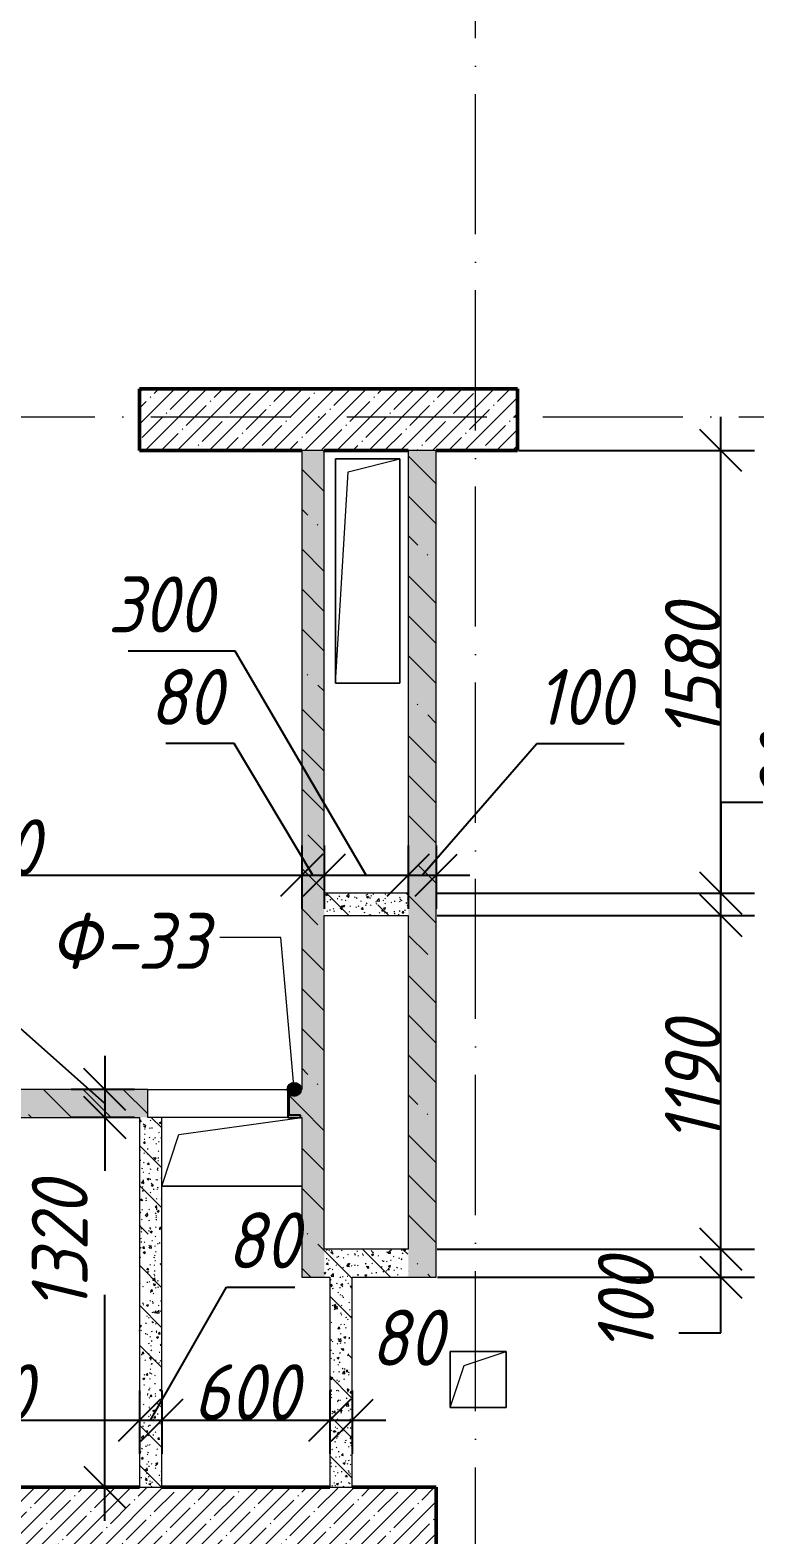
# Model space of a CAD drawing. Header units: millimetres. Extents: x -269418 to 201924, y -5890 to 98643.
# Drawn here: x 68970 to 71559, y 3810 to 9180 of the extents above; entities that cross this region are included whole.
import ezdxf

# ---------------------------------------------------------------- set-up
doc = ezdxf.new("R2010")
doc.units = ezdxf.units.MM
doc.linetypes.add('50_200_ШТРИХ_1Т_ш5_п1_п1_', pattern=[700, 500, -100, 0, -100])
for name, color, linetype, lineweight in [('A-ANNO-DIMS', 7, 'Continuous', 9), ('A-FLOR', 7, 'Continuous', 9), ('A-GENM', 7, 'Continuous', 9), ('A-GENM-1', 7, 'Continuous', 25), ('A-GENM-IDEN', 7, 'Continuous', 9), ('A-WALL-3', 7, 'Continuous', 50), ('A-WALL-PATT-2', 7, 'Continuous', 5), ('I-WALL', 7, 'Continuous', 5), ('Оси-1', 7, '50_200_ШТРИХ_1Т_ш5_п1_п1_', 9)]:
    doc.layers.add(name, color=color, linetype=linetype, lineweight=lineweight)
for name, color, linetype, lineweight, true_color in [('A-WALL-6', 7, 'Continuous', 13, 0x0070df), ('A-WALL-FNSH-4', 7, 'Continuous', 13, 0x0070df), ('A-WALL-PATT-4', 7, 'Continuous', 5, 0x0070df)]:
    doc.layers.add(name, color=color, linetype=linetype, lineweight=lineweight, true_color=true_color)
doc.styles.add('ISOCPEUR_I_2', font='isocpeui.ttf', dxfattribs={"width": 0.9, "height": 200})
doc.dimstyles.new('ISO-2_0_0_9К_СРЕДНИЙ', dxfattribs={"dimscale": 304.8, "dimtxt": 199.196235, "dimasz": 0.492126, "dimexe": 0.393701, "dimexo": 0, "dimgap": 0, "dimtad": 1, "dimdec": 0, "dimzin": 0, "dimdsep": 46, "dimtxsty": 'ISOCPEUR_I_2', "dimblk1": 'OBLIQUE', "dimblk2": 'OBLIQUE', "dimsah": 1, "dimcen": 0.09, "dimdle": 0.393701, "dimazin": 0, "dimtfac": 1, "dimtdec": 4, "dimtix": 1, "dimtmove": 2, "dimatfit": 3, "dimfxl": 1, "dimtvp": 1, "dimtolj": 1, "dimtzin": 0, "dimarcsym": 2})
doc.dimstyles.new('ISO-2_0_0_9К_СРЕДНИЙ_1', dxfattribs={"dimscale": 304.8, "dimtxt": 199.196235, "dimasz": 0.492126, "dimexe": 0.393701, "dimexo": 0, "dimgap": 0, "dimtad": 1, "dimdec": 0, "dimzin": 0, "dimdsep": 46, "dimtxsty": 'ISOCPEUR_I_2', "dimblk1": 'OBLIQUE', "dimblk2": 'OBLIQUE', "dimsah": 1, "dimcen": 0.09, "dimdle": 0.393701, "dimazin": 0, "dimtfac": 1, "dimtdec": 4, "dimtix": 1, "dimtmove": 1, "dimatfit": 3, "dimfxl": 1, "dimtvp": 1, "dimtolj": 1, "dimtzin": 0, "dimarcsym": 2})
doc.dimstyles.new('ISO-2_0_0_9К_СРЕДНИЙ_2', dxfattribs={"dimscale": 304.8, "dimtxt": 199.196235, "dimasz": 0.492126, "dimexe": 0.393701, "dimexo": 0, "dimgap": 0, "dimtad": 1, "dimdec": 0, "dimzin": 0, "dimdsep": 46, "dimtxsty": 'ISOCPEUR_I_2', "dimblk1": 'OBLIQUE', "dimblk2": 'OBLIQUE', "dimsah": 1, "dimcen": 0.09, "dimdle": 0.393701, "dimazin": 0, "dimtfac": 1, "dimtdec": 4, "dimtix": 1, "dimtmove": 0, "dimatfit": 3, "dimfxl": 1, "dimtvp": 1, "dimtolj": 1, "dimtzin": 0, "dimarcsym": 2})
pattern_1 = [(45, (0, 0), (-57.02463, 57.02463), []), (45, (57.025, 0), (-57.02463, 57.02463), [100.806, -20.161, 3.353, -16.808])]
pattern_2 = [(50, (0, 0), (72.873764, -6.37607), [7.62, -83.82]), (355, (0, 0), (-14.09699, 76.422444), [6.096, -67.056]), (100.451, (6.07, -0.53), (58.776964, 70.04687), [6.476, -71.236]), (46.184, (0, 20.32), (108.43142, -16.81745), [11.43, -125.73]), (96.636, (9.04, 18.92), (94.961, 98.97089), [9.714, -106.854]), (351.184, (0, 20.32), (94.96227, 98.97018), [9.144, -100.584]), (21, (10.16, 15.24), (60.64565, -40.90654), [7.62, -83.82]), (326, (10.16, 15.24), (24.72083, 73.67493), [6.096, -67.056]), (71.451, (15.214, 11.83), (85.36689, 32.76874), [6.476, -71.236]), (37.5, (0, 0), (1.235525, 33.8224325), [3.353, -62.89, 3.353, -64.719, -67.31]), (37.5, (0, 0), (1.235525, 33.8224325), [-134.315, 3.353, -63.957]), (7.5, (0, 0), (26.728146, 40.07255), [3.353, -35.458, 3.353, -61.366, -25.654]), (7.5, (0, 0), (26.728146, 40.07255), [-103.53, 3.353, -22.301]), (327.5, (-22.657, 0), (54.236318, -2.292117), [3.353, -22.047, 3.353, -75.895, -105.156]), (327.5, (-22.657, 0), (54.236318, -2.292117), [-104.648, 3.353, -101.803]), (317.5, (-32.817, 0), (59.25158, 10.17014), [3.353, -29.667, 3.353, -49.276, -74.676]), (317.5, (-32.817, 0), (59.25158, 10.17014), [-85.649, 3.353, -71.323])]
pattern_3 = [(135, (0, 0), (-142.5612, -142.5612), []), (135, (142.56, 0), (-142.5612, -142.5612), [252.016, -50.403, 3.353, -47.05])]

# ---------------------------------------------------------------- blocks, each defined once
blk = doc.blocks.new('AR_Отверстие прямоугольное _в плите_ - AR_Отверстие прямоугольное _в плите_-V24-АР1_1_Кладочный план 3 этажа')
at = {"layer": 'A-GENM'}
for p, q in [((100, 100), (-100, 100)), ((-100, 100), (-100, -100)), ((-50, 50), (100, 100)), ((100, -100), (100, 100)), ((-100, -100), (-50, 50)), ((-100, -100), (100, -100))]:
    blk.add_line(p, q, dxfattribs=at)
blk = doc.blocks.new('AR_Отверстие прямоугольное _в плите_ - AR_Отверстие прямоугольное _в плите_-24547600-АР1_1_Кладочный план 3 этажа')
at = {"layer": 'A-GENM'}
for p, q in [((-188.75, 61.25), (250, 122.5)), ((-250, -122.5), (-188.75, 61.25)), ((-250, -122.5), (250, -122.5))]:
    blk.add_line(p, q, dxfattribs=at)
blk = doc.blocks.new('AR_Отверстие прямоугольное _в плите_ - AR_Отверстие прямоугольное _в плите_-24547640-АР1_1_Кладочный план 3 этажа')
at = {"layer": 'A-GENM'}
for p, q in [((115, 400), (-115, 400)), ((-115, 400), (-115, -400)), ((-69, 354), (115, 400)), ((115, -400), (115, 400)), ((-115, -400), (-69, 354)), ((-115, -400), (115, -400))]:
    blk.add_line(p, q, dxfattribs=at)
blk = doc.blocks.new('Фахверк_СКБ_Швеллер - Ф-33_100х3950-33059254-АР1_1_Кладочный план 3 этажа')
at = {"layer": 'A-GENM-1'}
for p, q in [((171, 50), (125, 50)), ((125, 50), (125, -50)), ((129.5, 42.4), (171, 42.4)), ((129.5, -42.4), (129.5, 42.4)), ((171, 42.4), (171, 50)), ((125, -50), (171, -50)), ((171, -42.4), (129.5, -42.4)), ((171, -50), (171, -42.4))]:
    blk.add_line(p, q, dxfattribs=at)
blk = doc.blocks.new('_Oblique')
at = {"color": 0, "linetype": 'ByBlock', "lineweight": -2}
blk.add_line((-0.5, -0.5), (0.5, 0.5), dxfattribs=at)
blk = doc.blocks.new('DIMBLOCK179-АР1_1_Кладочный план 3 этажа')
at = {"layer": 'A-ANNO-DIMS', "color": 0, "lineweight": -2, "transparency": 16777216}
for p, q in [((68140, 4325.1), (68140, 4099.1)), ((69360, 4325.1), (69360, 4099.1)), ((68020, 4219.1), (69480, 4219.1))]:
    blk.add_line(p, q, dxfattribs=at)
at = {"layer": 'Defpoints', "color": 0, "transparency": 16777216}
for p in [(68140, 4325.1), (69360, 4325.1), (69360, 4219.1)]:
    blk.add_point(p, dxfattribs=at)
at = {"layer": 'A-ANNO-DIMS', "color": 0, "lineweight": -2, "transparency": 16777216, "xscale": 150, "yscale": 150, "zscale": 150, "rotation": 180}
blk.add_blockref('_Oblique', (68140, 4219.1), dxfattribs=at)
at = {"layer": 'A-ANNO-DIMS', "color": 0, "lineweight": -2, "transparency": 16777216, "xscale": 150, "yscale": 150, "zscale": 150}
blk.add_blockref('_Oblique', (69360, 4219.1), dxfattribs=at)
at = {"layer": 'A-ANNO-DIMS', "color": 0, "transparency": 16777216, "insert": (68750, 4319.1), "char_height": 200, "width": 560.814, "attachment_point": 5, "style": 'ISOCPEUR_I_2'}
blk.add_mtext('\\A1;1220', dxfattribs=at)
blk = doc.blocks.new('DIMBLOCK180-АР1_1_Кладочный план 3 этажа')
at = {"layer": 'A-ANNO-DIMS', "color": 0, "lineweight": -2, "transparency": 16777216}
for p, q in [((69400, 4219.1), (69671.7, 4694.6)), ((69671.7, 4694.6), (69915.5, 4694.6)), ((69360, 4325.1), (69360, 4099.1)), ((69440, 4325.1), (69440, 4099.1)), ((69240, 4219.1), (69560, 4219.1))]:
    blk.add_line(p, q, dxfattribs=at)
at = {"layer": 'Defpoints', "color": 0, "transparency": 16777216}
for p in [(69360, 4325.1), (69440, 4325.1), (69440, 4219.1)]:
    blk.add_point(p, dxfattribs=at)
at = {"layer": 'A-ANNO-DIMS', "color": 0, "lineweight": -2, "transparency": 16777216, "xscale": 150, "yscale": 150, "zscale": 150, "rotation": 180}
blk.add_blockref('_Oblique', (69360, 4219.1), dxfattribs=at)
at = {"layer": 'A-ANNO-DIMS', "color": 0, "lineweight": -2, "transparency": 16777216, "xscale": 150, "yscale": 150, "zscale": 150}
blk.add_blockref('_Oblique', (69440, 4219.1), dxfattribs=at)
at = {"layer": 'A-ANNO-DIMS', "color": 0, "transparency": 16777216, "insert": (69671.7, 4961.2), "char_height": 200, "width": 303.391, "attachment_point": 1, "line_spacing_factor": 1.149209, "style": 'ISOCPEUR_I_2'}
blk.add_mtext('\\A1;80', dxfattribs=at)
blk = doc.blocks.new('DIMBLOCK181-АР1_1_Кладочный план 3 этажа')
at = {"layer": 'A-ANNO-DIMS', "color": 0, "lineweight": -2, "transparency": 16777216}
for p, q in [((69440, 4325.1), (69440, 4099.1)), ((70040, 4325.1), (70040, 4099.1)), ((69320, 4219.1), (70160, 4219.1))]:
    blk.add_line(p, q, dxfattribs=at)
at = {"layer": 'Defpoints', "color": 0, "transparency": 16777216}
for p in [(69440, 4325.1), (70040, 4325.1), (70040, 4219.1)]:
    blk.add_point(p, dxfattribs=at)
at = {"layer": 'A-ANNO-DIMS', "color": 0, "lineweight": -2, "transparency": 16777216, "xscale": 150, "yscale": 150, "zscale": 150, "rotation": 180}
blk.add_blockref('_Oblique', (69440, 4219.1), dxfattribs=at)
at = {"layer": 'A-ANNO-DIMS', "color": 0, "lineweight": -2, "transparency": 16777216, "xscale": 150, "yscale": 150, "zscale": 150}
blk.add_blockref('_Oblique', (70040, 4219.1), dxfattribs=at)
at = {"layer": 'A-ANNO-DIMS', "color": 0, "transparency": 16777216, "insert": (69740, 4319.1), "char_height": 200, "width": 455.087, "attachment_point": 5, "style": 'ISOCPEUR_I_2'}
blk.add_mtext('\\A1;600', dxfattribs=at)
blk = doc.blocks.new('DIMBLOCK182-АР1_1_Кладочный план 3 этажа')
at = {"layer": 'A-ANNO-DIMS', "color": 0, "lineweight": -2, "transparency": 16777216}
for p, q in [((70040, 4325.1), (70040, 4099.1)), ((70120, 4325.1), (70120, 4099.1)), ((69920, 4219.1), (70240, 4219.1))]:
    blk.add_line(p, q, dxfattribs=at)
at = {"layer": 'Defpoints', "color": 0, "transparency": 16777216}
for p in [(70040, 4325.1), (70120, 4325.1), (70120, 4219.1)]:
    blk.add_point(p, dxfattribs=at)
at = {"layer": 'A-ANNO-DIMS', "color": 0, "lineweight": -2, "transparency": 16777216, "xscale": 150, "yscale": 150, "zscale": 150, "rotation": 180}
blk.add_blockref('_Oblique', (70040, 4219.1), dxfattribs=at)
at = {"layer": 'A-ANNO-DIMS', "color": 0, "lineweight": -2, "transparency": 16777216, "xscale": 150, "yscale": 150, "zscale": 150}
blk.add_blockref('_Oblique', (70120, 4219.1), dxfattribs=at)
at = {"layer": 'A-ANNO-DIMS', "color": 0, "transparency": 16777216, "insert": (70185.3, 4613.7), "char_height": 200, "width": 303.391, "attachment_point": 1, "line_spacing_factor": 1.149209, "style": 'ISOCPEUR_I_2'}
blk.add_mtext('\\A1;80', dxfattribs=at)
blk = doc.blocks.new('DIMBLOCK253-АР1_1_Кладочный план 3 этажа')
at = {"layer": 'A-ANNO-DIMS', "color": 0, "lineweight": -2, "transparency": 16777216}
for p, q in [((71437, 4610), (71437, 4950)), ((70423, 4830), (71557, 4830)), ((70424.6, 4730), (71557, 4730)), ((71437, 4531.2), (71437, 4730)), ((71287, 4531.2), (71437, 4531.2))]:
    blk.add_line(p, q, dxfattribs=at)
at = {"layer": 'Defpoints', "color": 0, "transparency": 16777216}
for p in [(70423, 4830), (71437, 4830), (70424.6, 4730)]:
    blk.add_point(p, dxfattribs=at)
at = {"layer": 'A-ANNO-DIMS', "color": 0, "lineweight": -2, "transparency": 16777216, "xscale": 150, "yscale": 150, "zscale": 150}
for p, rotation in [((71437, 4830), 90), ((71437, 4730), 270)]:
    blk.add_blockref('_Oblique', p, dxfattribs=dict(at, rotation=rotation))
at = {"layer": 'A-ANNO-DIMS', "color": 0, "transparency": 16777216, "insert": (70997.8, 4460), "char_height": 200, "width": 409.118, "attachment_point": 1, "rotation": 90, "line_spacing_factor": 1.149209, "style": 'ISOCPEUR_I_2'}
blk.add_mtext('\\A1;100', dxfattribs=at)
blk = doc.blocks.new('DIMBLOCK254-АР1_1_Кладочный план 3 этажа')
at = {"layer": 'A-ANNO-DIMS', "color": 0, "lineweight": -2, "transparency": 16777216}
for p, q in [((71437, 4710), (71437, 6140)), ((70423, 6020), (71557, 6020)), ((70423, 4830), (71557, 4830))]:
    blk.add_line(p, q, dxfattribs=at)
at = {"layer": 'Defpoints', "color": 0, "transparency": 16777216}
for p in [(70423, 6020), (71437, 6020), (70423, 4830)]:
    blk.add_point(p, dxfattribs=at)
at = {"layer": 'A-ANNO-DIMS', "color": 0, "lineweight": -2, "transparency": 16777216, "xscale": 150, "yscale": 150, "zscale": 150}
for p, rotation in [((71437, 6020), 90), ((71437, 4830), 270)]:
    blk.add_blockref('_Oblique', p, dxfattribs=dict(at, rotation=rotation))
at = {"layer": 'A-ANNO-DIMS', "color": 0, "transparency": 16777216, "insert": (71337, 5425), "char_height": 200, "width": 514.846, "attachment_point": 5, "rotation": 90, "style": 'ISOCPEUR_I_2'}
blk.add_mtext('\\A1;1190', dxfattribs=at)
blk = doc.blocks.new('DIMBLOCK255-АР1_1_Кладочный план 3 этажа')
at = {"layer": 'A-ANNO-DIMS', "color": 0, "lineweight": -2, "transparency": 16777216}
for p, q in [((71587, 6423.4), (71437, 6423.4)), ((71437, 6423.4), (71437, 6100)), ((71437, 5900), (71437, 6220)), ((70423, 6100), (71557, 6100)), ((70423, 6020), (71557, 6020))]:
    blk.add_line(p, q, dxfattribs=at)
at = {"layer": 'Defpoints', "color": 0, "transparency": 16777216}
for p in [(70423, 6100), (71437, 6100), (70423, 6020)]:
    blk.add_point(p, dxfattribs=at)
at = {"layer": 'A-ANNO-DIMS', "color": 0, "lineweight": -2, "transparency": 16777216, "xscale": 150, "yscale": 150, "zscale": 150}
for p, rotation in [((71437, 6100), 90), ((71437, 6020), 270)]:
    blk.add_blockref('_Oblique', p, dxfattribs=dict(at, rotation=rotation))
at = {"layer": 'A-ANNO-DIMS', "color": 0, "transparency": 16777216, "insert": (71575.6, 6405), "char_height": 200, "width": 303.391, "attachment_point": 1, "rotation": 90, "line_spacing_factor": 1.149209, "style": 'ISOCPEUR_I_2'}
blk.add_mtext('\\A1;80', dxfattribs=at)
blk = doc.blocks.new('DIMBLOCK256-АР1_1_Кладочный план 3 этажа')
at = {"layer": 'A-ANNO-DIMS', "color": 0, "lineweight": -2, "transparency": 16777216}
for p, q in [((71437, 5980), (71437, 7800)), ((70714.3, 7680), (71557, 7680)), ((70423, 6100), (71557, 6100))]:
    blk.add_line(p, q, dxfattribs=at)
at = {"layer": 'Defpoints', "color": 0, "transparency": 16777216}
for p in [(70714.3, 7680), (71437, 7680), (70423, 6100)]:
    blk.add_point(p, dxfattribs=at)
at = {"layer": 'A-ANNO-DIMS', "color": 0, "lineweight": -2, "transparency": 16777216, "xscale": 150, "yscale": 150, "zscale": 150}
for p, rotation in [((71437, 7680), 90), ((71437, 6100), 270)]:
    blk.add_blockref('_Oblique', p, dxfattribs=dict(at, rotation=rotation))
at = {"layer": 'A-ANNO-DIMS', "color": 0, "transparency": 16777216, "insert": (71337, 6890), "char_height": 200, "width": 560.814, "attachment_point": 5, "rotation": 90, "style": 'ISOCPEUR_I_2'}
blk.add_mtext('\\A1;1580', dxfattribs=at)
blk = doc.blocks.new('DIMBLOCK335-АР1_1_Кладочный план 3 этажа')
at = {"layer": 'A-ANNO-DIMS', "color": 0, "lineweight": -2, "transparency": 16777216}
for p, q in [((68858.6, 5683.5), (68546.8, 5683.5)), ((69236.7, 5350), (68858.6, 5683.5)), ((69236.7, 5520), (69236.7, 5180)), ((69342.7, 5400), (69116.7, 5400)), ((69342.7, 5300), (69116.7, 5300))]:
    blk.add_line(p, q, dxfattribs=at)
at = {"layer": 'Defpoints', "color": 0, "transparency": 16777216}
for p in [(69342.7, 5400), (69236.7, 5300), (69342.7, 5300)]:
    blk.add_point(p, dxfattribs=at)
at = {"layer": 'A-ANNO-DIMS', "color": 0, "lineweight": -2, "transparency": 16777216, "xscale": 150, "yscale": 150, "zscale": 150}
for p, rotation in [((69236.7, 5400), 90), ((69236.7, 5300), 270)]:
    blk.add_blockref('_Oblique', p, dxfattribs=dict(at, rotation=rotation))
at = {"layer": 'A-ANNO-DIMS', "color": 0, "transparency": 16777216, "insert": (68725.2, 5407.7), "char_height": 200, "width": 409.118, "attachment_point": 1, "rotation": 90, "line_spacing_factor": 1.149209, "style": 'ISOCPEUR_I_2'}
blk.add_mtext('\\A1;100', dxfattribs=at)
blk = doc.blocks.new('DIMBLOCK336-АР1_1_Кладочный план 3 этажа')
at = {"layer": 'A-ANNO-DIMS', "color": 0, "lineweight": -2, "transparency": 16777216}
for p, q in [((69236.7, 5420), (69236.7, 5109.3)), ((69342.7, 5300), (69116.7, 5300)), ((69236.7, 3860), (69236.7, 4667.1)), ((69342.7, 3980), (69116.7, 3980))]:
    blk.add_line(p, q, dxfattribs=at)
at = {"layer": 'Defpoints', "color": 0, "transparency": 16777216}
for p in [(69342.7, 5300), (69236.7, 3980), (69342.7, 3980)]:
    blk.add_point(p, dxfattribs=at)
at = {"layer": 'A-ANNO-DIMS', "color": 0, "lineweight": -2, "transparency": 16777216, "xscale": 150, "yscale": 150, "zscale": 150}
for p, rotation in [((69236.7, 5300), 90), ((69236.7, 3980), 270)]:
    blk.add_blockref('_Oblique', p, dxfattribs=dict(at, rotation=rotation))
at = {"layer": 'A-ANNO-DIMS', "color": 0, "transparency": 16777216, "insert": (68975.4, 4607.8), "char_height": 200, "width": 560.814, "attachment_point": 1, "rotation": 90, "line_spacing_factor": 1.149209, "style": 'ISOCPEUR_I_2'}
blk.add_mtext('\\A1;1320', dxfattribs=at)
blk = doc.blocks.new('DIMBLOCK498-АР1_1_Кладочный план 3 этажа')
at = {"layer": 'A-ANNO-DIMS', "color": 0, "lineweight": -2, "transparency": 16777216}
for p, q in [((67560, 6269.9), (67560, 6043.9)), ((69940, 6269.9), (69940, 6043.9)), ((67440, 6163.9), (70060, 6163.9))]:
    blk.add_line(p, q, dxfattribs=at)
at = {"layer": 'Defpoints', "color": 0, "transparency": 16777216}
for p in [(67560, 6269.9), (69940, 6269.9), (69940, 6163.9)]:
    blk.add_point(p, dxfattribs=at)
at = {"layer": 'A-ANNO-DIMS', "color": 0, "lineweight": -2, "transparency": 16777216, "xscale": 150, "yscale": 150, "zscale": 150, "rotation": 180}
blk.add_blockref('_Oblique', (67560, 6163.9), dxfattribs=at)
at = {"layer": 'A-ANNO-DIMS', "color": 0, "lineweight": -2, "transparency": 16777216, "xscale": 150, "yscale": 150, "zscale": 150}
blk.add_blockref('_Oblique', (69940, 6163.9), dxfattribs=at)
at = {"layer": 'A-ANNO-DIMS', "color": 0, "transparency": 16777216, "insert": (68750, 6263.9), "char_height": 200, "width": 606.782, "attachment_point": 5, "style": 'ISOCPEUR_I_2'}
blk.add_mtext('\\A1;2380', dxfattribs=at)
blk = doc.blocks.new('DIMBLOCK499-АР1_1_Кладочный план 3 этажа')
at = {"layer": 'A-ANNO-DIMS', "color": 0, "lineweight": -2, "transparency": 16777216}
for p, q in [((69698.9, 6633.7), (69455, 6633.7)), ((69980, 6163.9), (69698.9, 6633.7)), ((69940, 6269.9), (69940, 6043.9)), ((70020, 6269.9), (70020, 6043.9)), ((69820, 6163.9), (70140, 6163.9))]:
    blk.add_line(p, q, dxfattribs=at)
at = {"layer": 'Defpoints', "color": 0, "transparency": 16777216}
for p in [(69940, 6269.9), (70020, 6269.9), (70020, 6163.9)]:
    blk.add_point(p, dxfattribs=at)
at = {"layer": 'A-ANNO-DIMS', "color": 0, "lineweight": -2, "transparency": 16777216, "xscale": 150, "yscale": 150, "zscale": 150, "rotation": 180}
blk.add_blockref('_Oblique', (69940, 6163.9), dxfattribs=at)
at = {"layer": 'A-ANNO-DIMS', "color": 0, "lineweight": -2, "transparency": 16777216, "xscale": 150, "yscale": 150, "zscale": 150}
blk.add_blockref('_Oblique', (70020, 6163.9), dxfattribs=at)
at = {"layer": 'A-ANNO-DIMS', "color": 0, "transparency": 16777216, "insert": (69395.5, 6900.4), "char_height": 200, "width": 303.391, "attachment_point": 1, "line_spacing_factor": 1.149209, "style": 'ISOCPEUR_I_2'}
blk.add_mtext('\\A1;80', dxfattribs=at)
blk = doc.blocks.new('DIMBLOCK500-АР1_1_Кладочный план 3 этажа')
at = {"layer": 'A-ANNO-DIMS', "color": 0, "lineweight": -2, "transparency": 16777216}
for p, q in [((69702, 6963.9), (69319.7, 6963.9)), ((70170, 6163.9), (69702, 6963.9)), ((70020, 6269.9), (70020, 6043.9)), ((70320, 6269.9), (70320, 6043.9)), ((69900, 6163.9), (70440, 6163.9))]:
    blk.add_line(p, q, dxfattribs=at)
at = {"layer": 'Defpoints', "color": 0, "transparency": 16777216}
for p in [(70020, 6269.9), (70320, 6269.9), (70320, 6163.9)]:
    blk.add_point(p, dxfattribs=at)
at = {"layer": 'A-ANNO-DIMS', "color": 0, "lineweight": -2, "transparency": 16777216, "xscale": 150, "yscale": 150, "zscale": 150, "rotation": 180}
blk.add_blockref('_Oblique', (70020, 6163.9), dxfattribs=at)
at = {"layer": 'A-ANNO-DIMS', "color": 0, "lineweight": -2, "transparency": 16777216, "xscale": 150, "yscale": 150, "zscale": 150}
blk.add_blockref('_Oblique', (70320, 6163.9), dxfattribs=at)
at = {"layer": 'A-ANNO-DIMS', "color": 0, "transparency": 16777216, "insert": (69247, 7230.5), "char_height": 200, "width": 455.087, "attachment_point": 1, "line_spacing_factor": 1.149209, "style": 'ISOCPEUR_I_2'}
blk.add_mtext('\\A1;300', dxfattribs=at)
blk = doc.blocks.new('DIMBLOCK501-АР1_1_Кладочный план 3 этажа')
at = {"layer": 'A-ANNO-DIMS', "color": 0, "lineweight": -2, "transparency": 16777216}
for p, q in [((70370, 6163.9), (70779.1, 6633.7)), ((70779.1, 6633.7), (71090.9, 6633.7)), ((70320, 6269.9), (70320, 6043.9)), ((70420, 6269.9), (70420, 6043.9)), ((70200, 6163.9), (70540, 6163.9))]:
    blk.add_line(p, q, dxfattribs=at)
at = {"layer": 'Defpoints', "color": 0, "transparency": 16777216}
for p in [(70320, 6269.9), (70420, 6269.9), (70420, 6163.9)]:
    blk.add_point(p, dxfattribs=at)
at = {"layer": 'A-ANNO-DIMS', "color": 0, "lineweight": -2, "transparency": 16777216, "xscale": 150, "yscale": 150, "zscale": 150, "rotation": 180}
blk.add_blockref('_Oblique', (70320, 6163.9), dxfattribs=at)
at = {"layer": 'A-ANNO-DIMS', "color": 0, "lineweight": -2, "transparency": 16777216, "xscale": 150, "yscale": 150, "zscale": 150}
blk.add_blockref('_Oblique', (70420, 6163.9), dxfattribs=at)
at = {"layer": 'A-ANNO-DIMS', "color": 0, "transparency": 16777216, "insert": (70779.1, 6900.4), "char_height": 200, "width": 409.118, "attachment_point": 1, "line_spacing_factor": 1.149209, "style": 'ISOCPEUR_I_2'}
blk.add_mtext('\\A1;100', dxfattribs=at)

msp = doc.modelspace()

# ---------------------------------------------------------------- hatches: boundary and pattern name
at = {"layer": 'A-GENM-IDEN'}
h = msp.add_hatch(color=256, dxfattribs=at)
edge = h.paths.add_edge_path(flags=0)
edge.add_arc((69913, 5400), 25, 0, 360)
at = {"layer": 'A-WALL-PATT-2'}
h = msp.add_hatch(dxfattribs=at)
h.set_pattern_fill('FP_4', color=256, style=0, pattern_type=2)
h.set_pattern_definition(pattern_1)
h.paths.add_polyline_path([(68260, 7680), (68260, 7900), (66860, 7900), (66860, 7680), (67560, 7680)], flags=0)
h.paths.add_polyline_path([(71860, 7680), (71860, 7900), (71660, 7900), (71660, 7680)], flags=0)
h.paths.add_polyline_path([(70710, 7680), (70710, 7900), (69360, 7900), (69360, 7680), (70420, 7680)], flags=0)
h = msp.add_hatch(dxfattribs=at)
h.set_pattern_fill('FP_4', color=256, style=0, pattern_type=2)
h.set_pattern_definition(pattern_1)
h.paths.add_polyline_path([(67080, 3760), (70420, 3760), (70420, 3980), (67080, 3980), (67080, 3792)], flags=0)
at = {"layer": 'A-WALL-PATT-4'}
h = msp.add_hatch(dxfattribs=at)
h.set_pattern_fill('FP_6', color=256, style=0, pattern_type=2)
h.set_pattern_definition(pattern_2)
h.paths.add_polyline_path([(69940, 4730), (70020, 4730), (70020, 7680), (69940, 7680), (69940, 5222)], flags=0)
h = msp.add_hatch(dxfattribs=at)
h.set_pattern_fill('FP_7', color=256, style=0, pattern_type=2)
h.set_pattern_definition(pattern_3)
h.paths.add_polyline_path([(69940, 4730), (70020, 4730), (70020, 7680), (69940, 7680), (69940, 5222)], flags=0)
h = msp.add_hatch(dxfattribs=at)
h.set_pattern_fill('FP_6', color=256, style=0, pattern_type=2)
h.set_pattern_definition(pattern_2)
h.paths.add_polyline_path([(70320, 4730), (70420, 4730), (70420, 7680), (70320, 7680), (70320, 4830)], flags=0)
h = msp.add_hatch(dxfattribs=at)
h.set_pattern_fill('FP_7', color=256, style=0, pattern_type=2)
h.set_pattern_definition(pattern_3)
h.paths.add_polyline_path([(70320, 4730), (70420, 4730), (70420, 7680), (70320, 7680), (70320, 4830)], flags=0)
h = msp.add_hatch(dxfattribs=at)
h.set_pattern_fill('FP_6', color=256, style=0, pattern_type=2)
h.set_pattern_definition(pattern_2)
h.paths.add_polyline_path([(70020, 6020), (70320, 6020), (70320, 6100), (70020, 6100)], flags=0)
h = msp.add_hatch(dxfattribs=at)
h.set_pattern_fill('FP_7', color=256, style=0, pattern_type=2)
h.set_pattern_definition(pattern_3)
h.paths.add_polyline_path([(70020, 6020), (70320, 6020), (70320, 6100), (70020, 6100)], flags=0)
h = msp.add_hatch(dxfattribs=at)
h.set_pattern_fill('FP_6', color=256, style=0, pattern_type=2)
h.set_pattern_definition(pattern_2)
h.paths.add_polyline_path([(68140, 5300), (69390, 5300), (69390, 5400), (67560, 5400), (67560, 5300), (68060, 5300)], flags=0)
h.paths.add_polyline_path([(69936, 5300), (69940, 5300), (69940, 5400), (69936, 5400), (69936, 5392.4), (69894.5, 5392.4), (69894.5, 5307.6), (69936, 5307.6)], flags=0)
h = msp.add_hatch(dxfattribs=at)
h.set_pattern_fill('FP_7', color=256, style=0, pattern_type=2)
h.set_pattern_definition(pattern_3)
h.paths.add_polyline_path([(68140, 5300), (69390, 5300), (69390, 5400), (67560, 5400), (67560, 5300), (68060, 5300)], flags=0)
h.paths.add_polyline_path([(69936, 5300), (69940, 5300), (69940, 5400), (69936, 5400), (69936, 5392.4), (69894.5, 5392.4), (69894.5, 5307.6), (69936, 5307.6)], flags=0)
h = msp.add_hatch(dxfattribs=at)
h.set_pattern_fill('FP_6', color=256, style=0, pattern_type=2)
h.set_pattern_definition(pattern_2)
h.paths.add_polyline_path([(69440, 3980), (69440, 5300), (69360, 5300), (69360, 3980)], flags=0)
h = msp.add_hatch(dxfattribs=at)
h.set_pattern_fill('FP_7', color=256, style=0, pattern_type=2)
h.set_pattern_definition(pattern_3)
h.paths.add_polyline_path([(69440, 3980), (69440, 5300), (69360, 5300), (69360, 3980)], flags=0)
h = msp.add_hatch(dxfattribs=at)
h.set_pattern_fill('FP_6', color=256, style=0, pattern_type=2)
h.set_pattern_definition(pattern_2)
h.paths.add_polyline_path([(70040, 4730), (70320, 4730), (70320, 4830), (70020, 4830), (70020, 4730)], flags=0)
h = msp.add_hatch(dxfattribs=at)
h.set_pattern_fill('FP_7', color=256, style=0, pattern_type=2)
h.set_pattern_definition(pattern_3)
h.paths.add_polyline_path([(70040, 4730), (70320, 4730), (70320, 4830), (70020, 4830), (70020, 4730)], flags=0)
h = msp.add_hatch(dxfattribs=at)
h.set_pattern_fill('FP_6', color=256, style=0, pattern_type=2)
h.set_pattern_definition(pattern_2)
h.paths.add_polyline_path([(70040, 3980), (70120, 3980), (70120, 4730), (70040, 4730)], flags=0)
h = msp.add_hatch(dxfattribs=at)
h.set_pattern_fill('FP_7', color=256, style=0, pattern_type=2)
h.set_pattern_definition(pattern_3)
h.paths.add_polyline_path([(70040, 3980), (70120, 3980), (70120, 4730), (70040, 4730)], flags=0)

# ---------------------------------------------------------------- linework, layer by layer
at = {"layer": 'A-FLOR'}
for p, q in [((70060, 7650), (70290, 7650)), ((70060, 6850), (70060, 7650)), ((70290, 7650), (70290, 6850)), ((70290, 6850), (70060, 6850)), ((69940, 5055), (69440, 5055)), ((70470, 4465), (70670, 4465)), ((70470, 4265), (70470, 4465)), ((70670, 4465), (70670, 4265)), ((70670, 4265), (70470, 4265))]:
    msp.add_line(p, q, dxfattribs=at)
at = {"layer": 'A-GENM-IDEN'}
for p, q in [((69864.8, 5941.9), (69647.6, 5941.9)), ((69913, 5400), (69864.8, 5941.9))]:
    msp.add_line(p, q, dxfattribs=at)
msp.add_circle((69913, 5400), 25, dxfattribs=at)
at = {"layer": 'A-WALL-3'}
for p, q in [((70710, 7900), (69360, 7900)), ((69360, 7900), (69360, 7680)), ((70710, 7680), (70710, 7900)), ((69360, 7680), (69940, 7680)), ((70020, 7680), (70320, 7680)), ((70420, 7680), (70710, 7680)), ((69360, 3980), (68140, 3980)), ((70040, 3980), (69440, 3980)), ((70420, 3980), (70120, 3980)), ((70420, 3760), (70420, 3980))]:
    msp.add_line(p, q, dxfattribs=at)
at = {"layer": 'A-WALL-6'}
for p, q in [((70020, 7680), (69940, 7680)), ((70420, 7680), (70320, 7680)), ((69360, 3980), (69440, 3980)), ((70040, 3980), (70120, 3980))]:
    msp.add_line(p, q, dxfattribs=at)
at = {"layer": 'A-WALL-FNSH-4'}
for p, q in [((69940, 7680), (69940, 5400)), ((70020, 6100), (70020, 7680)), ((70320, 7680), (70320, 6100)), ((70420, 4730), (70420, 7680)), ((70320, 6100), (70020, 6100)), ((70020, 4830), (70020, 6020)), ((70020, 6020), (70320, 6020)), ((70320, 6020), (70320, 4830)), ((69390, 5400), (67560, 5400)), ((69390, 5300), (69390, 5400)), ((69940, 5400), (69936, 5400)), ((68140, 5300), (69360, 5300)), ((69360, 5300), (69360, 3980)), ((69440, 5300), (69390, 5300)), ((69440, 3980), (69440, 5300)), ((69936, 5300), (69940, 5300)), ((69940, 5300), (69940, 4730)), ((70320, 4830), (70020, 4830)), ((69940, 4730), (70040, 4730)), ((70040, 4730), (70040, 3980)), ((70120, 3980), (70120, 4730)), ((70120, 4730), (70420, 4730))]:
    msp.add_line(p, q, dxfattribs=at)
at = {"layer": 'I-WALL'}
for p, q in [((69390, 5400), (69890, 5400)), ((69890, 5300), (69440, 5300))]:
    msp.add_line(p, q, dxfattribs=at)
at = {"layer": 'Оси-1'}
for p, q in [((70560, -4150), (70560, 28636.9)), ((-6210, 7800), (125951.6, 7800))]:
    msp.add_line(p, q, dxfattribs=at)

# ---------------------------------------------------------------- block references
at = {"layer": 'A-GENM'}
for name, p in [('AR_Отверстие прямоугольное _в плите_ - AR_Отверстие прямоугольное _в плите_-24547640-АР1_1_Кладочный план 3 этажа', (70175, 7250)), ('AR_Отверстие прямоугольное _в плите_ - AR_Отверстие прямоугольное _в плите_-24547600-АР1_1_Кладочный план 3 этажа', (69690, 5177.5)), ('AR_Отверстие прямоугольное _в плите_ - AR_Отверстие прямоугольное _в плите_-V24-АР1_1_Кладочный план 3 этажа', (70570, 4365))]:
    msp.add_blockref(name, p, dxfattribs=at)
at = {"layer": 'A-GENM-1'}
msp.add_blockref('Фахверк_СКБ_Швеллер - Ф-33_100х3950-33059254-АР1_1_Кладочный план 3 этажа', (69765, 5350), dxfattribs=at)

# ---------------------------------------------------------------- texts
at = {"layer": 'A-GENM-IDEN', "char_height": 200, "attachment_point": 1, "style": 'ISOCPEUR_I_2'}
for s, insert, width in [('\\fISOCPEUR|b0|i1|c204|p34|;\\W.9;Ф', (69040.2, 6029.5), 230.886), ('-33', (69230.7, 6029.5), 476.202)]:
    msp.add_mtext(s, dxfattribs=dict(at, insert=insert, width=width))

# ---------------------------------------------------------------- dimensions: what is measured, and where the dimension line sits
at = {"layer": 'A-ANNO-DIMS'}
for base, p1, p2, override, picture, middle in [((71437, 7680), (70423, 6100), (70714.3, 7680), {"dimpost": '<>', "dimfxl": 1606.618683}, 'DIMBLOCK256-АР1_1_Кладочный план 3 этажа', (71337, 6890)), ((71437, 6020), (70423, 4830), (70423, 6020), {"dimpost": '<>', "dimfxl": 1190.000003}, 'DIMBLOCK254-АР1_1_Кладочный план 3 этажа', (71337, 5425))]:
    dim = msp.add_linear_dim(base=base, p1=p1, p2=p2, angle=90, dimstyle='ISO-2_0_0_9К_СРЕДНИЙ_2', override=override, dxfattribs=at)
    dim.commit()
    dim.dimension.update_dxf_attribs({"geometry": picture, "text_midpoint": middle})
for base, p1, p2, override, picture, middle in [((70320, 6163.9), (70020, 6269.9), (70320, 6269.9), {"dimpost": '<>', "dimfxl": 300}, 'DIMBLOCK500-АР1_1_Кладочный план 3 этажа', (69702, 6963.9)), ((70020, 6163.9), (69940, 6269.9), (70020, 6269.9), {"dimpost": '<>', "dimfxl": 80}, 'DIMBLOCK499-АР1_1_Кладочный план 3 этажа', (69698.9, 6633.7)), ((70420, 6163.9), (70320, 6269.9), (70420, 6269.9), {"dimpost": '<>', "dimfxl": 100}, 'DIMBLOCK501-АР1_1_Кладочный план 3 этажа', (70779.1, 6633.7)), ((69440, 4219.1), (69360, 4325.1), (69440, 4325.1), {"dimpost": '<>', "dimfxl": 80}, 'DIMBLOCK180-АР1_1_Кладочный план 3 этажа', (69671.7, 4694.6)), ((70120, 4219.1), (70040, 4325.1), (70120, 4325.1), {"dimpost": '<>', "dimfxl": 80}, 'DIMBLOCK182-АР1_1_Кладочный план 3 этажа', (70337, 4347))]:
    dim = msp.add_linear_dim(base=base, p1=p1, p2=p2, dimstyle='ISO-2_0_0_9К_СРЕДНИЙ_1', override=override, dxfattribs=at)
    dim.commit()
    dim.dimension.update_dxf_attribs({"geometry": picture, "text_midpoint": middle, "dimtype": 160})
for base, p1, p2, dimstyle, override, picture, middle in [((71437, 6100), (70423, 6020), (70423, 6100), 'ISO-2_0_0_9К_СРЕДНИЙ_1', {"dimpost": '<>', "dimfxl": 80}, 'DIMBLOCK255-АР1_1_Кладочный план 3 этажа', (71665.6, 6423.4)), ((69236.7, 5300), (69342.7, 5400), (69342.7, 5300), 'ISO-2_0_0_9К_СРЕДНИЙ_1', {"dimpost": '<>', "dimfxl": 100}, 'DIMBLOCK335-АР1_1_Кладочный план 3 этажа', (68858.6, 5683.5)), ((69236.7, 3980), (69342.7, 5300), (69342.7, 3980), 'ISO-2_0_0_9К_СРЕДНИЙ', {"dimpost": '<>', "dimfxl": 1320}, 'DIMBLOCK336-АР1_1_Кладочный план 3 этажа', (69108.7, 4888.2)), ((71437, 4830), (70424.6, 4730), (70423, 4830), 'ISO-2_0_0_9К_СРЕДНИЙ_1', {"dimpost": '<>', "dimfxl": 100.012338}, 'DIMBLOCK253-АР1_1_Кладочный план 3 этажа', (71309.1, 4531.2))]:
    dim = msp.add_linear_dim(base=base, p1=p1, p2=p2, angle=90, dimstyle=dimstyle, override=override, dxfattribs=at)
    dim.commit()
    dim.dimension.update_dxf_attribs({"geometry": picture, "text_midpoint": middle, "dimtype": 160, "text_rotation": 90})
for base, p1, p2, override, picture, middle in [((69940, 6163.9), (67560, 6269.9), (69940, 6269.9), {"dimpost": '<>', "dimfxl": 2380.000021}, 'DIMBLOCK498-АР1_1_Кладочный план 3 этажа', (68750, 6263.9)), ((69360, 4219.1), (68140, 4325.1), (69360, 4325.1), {"dimpost": '<>', "dimfxl": 1220}, 'DIMBLOCK179-АР1_1_Кладочный план 3 этажа', (68750, 4319.1)), ((70040, 4219.1), (69440, 4325.1), (70040, 4325.1), {"dimpost": '<>', "dimfxl": 599.999982}, 'DIMBLOCK181-АР1_1_Кладочный план 3 этажа', (69740, 4319.1))]:
    dim = msp.add_linear_dim(base=base, p1=p1, p2=p2, dimstyle='ISO-2_0_0_9К_СРЕДНИЙ_2', override=override, dxfattribs=at)
    dim.commit()
    dim.dimension.update_dxf_attribs({"geometry": picture, "text_midpoint": middle})

doc.saveas('drawing.dxf')
